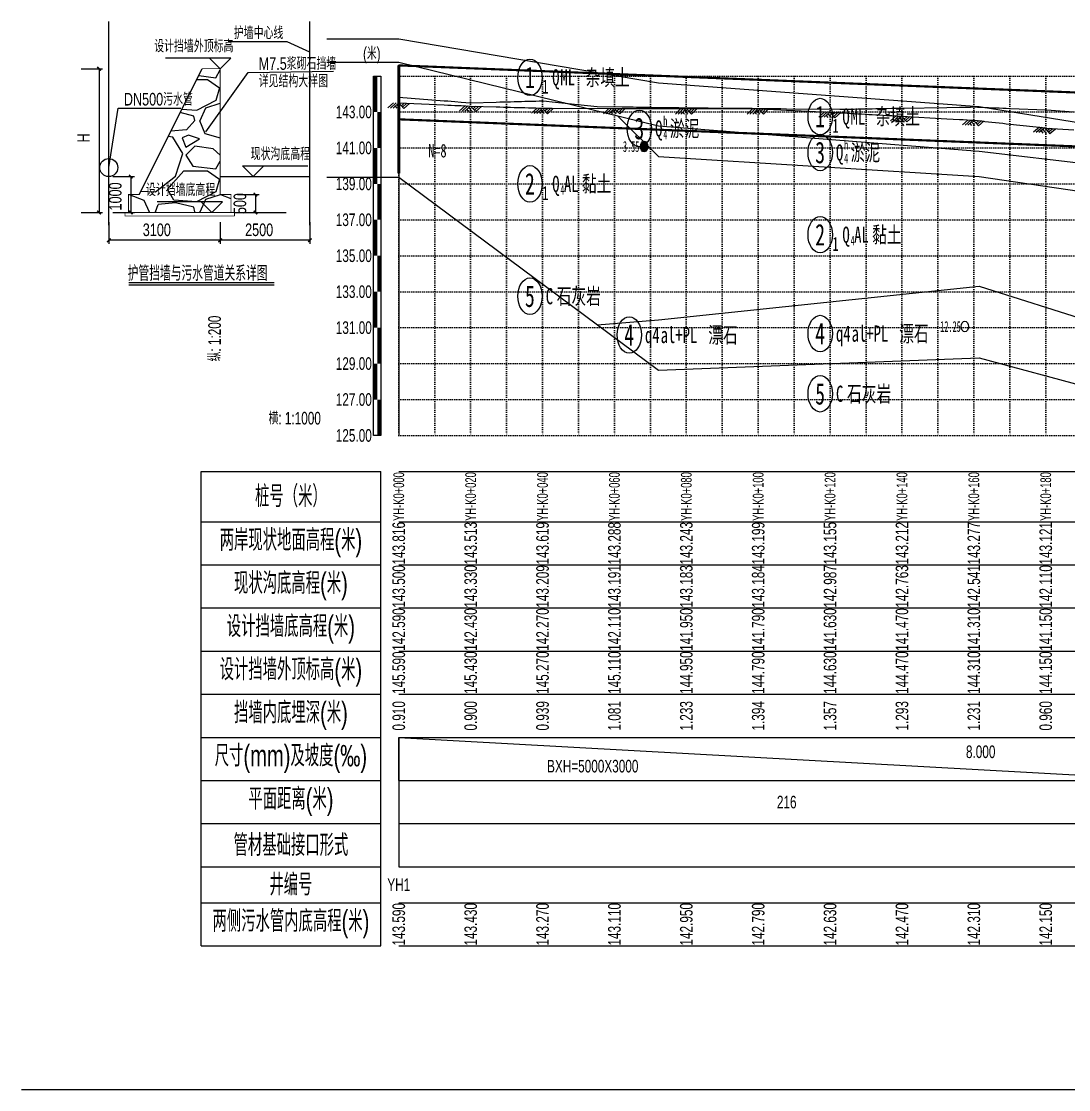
# Model space of a CAD drawing. Extents: x 529262 to 576451, y 2694391 to 2717535.
# Drawn here: x 571451.3 to 571742.6, y 2706953.4 to 2707250.6 of the extents above; entities that cross this region are included whole.
import ezdxf
from ezdxf.enums import TextEntityAlignment as Align

# ---------------------------------------------------------------- set-up
doc = ezdxf.new("R2010")
doc.units = 0
doc.linetypes.add('DOT', pattern=[6.35, 0, -6.35])
for name, color, linetype in [('GiCAD_PouMian', 7, 'Continuous'), ('GICAD_QUYANG', 7, 'Continuous'), ('GPSCOMMON', 7, 'Continuous'), ('PP-COM', 7, 'Continuous'), ('W-标注', 2, 'Continuous'), ('W-给排水平纵隐藏图层', 3, 'Continuous'), ('地质-地层符号', 3, 'Continuous'), ('地质-地层线', 7, 'Continuous'), ('地质-地面线', 7, 'Continuous'), ('地质-标贯', 7, 'Continuous'), ('文字', 7, 'Continuous'), ('桩号', 7, 'Continuous'), ('纵断_分栏文字', 7, 'Continuous'), ('纵断_分栏线', 5, 'Continuous'), ('纵断_地面线', 3, 'Continuous'), ('纵断_标注', 2, 'Continuous'), ('纵断_标注_节点', 2, 'Continuous'), ('纵断_表头', 2, 'Continuous'), ('纵断_设计线', 1, 'Continuous'), ('纵断_高程网格', 8, 'DOT')]:
    doc.layers.add(name, color=color, linetype=linetype)
doc.layers.add('纵断雨水井', color=7, linetype='Continuous', lineweight=60)
doc.layers.add('纵断雨水管', color=152, linetype='Continuous', lineweight=60)
doc.styles.add('JieTuHzTxt', font='smsim.shx', dxfattribs={"width": 0.7, "bigfont": 'smfs.shx'})
doc.styles.add('LZ_FONTS_FS', font='', dxfattribs={"width": 0.7})
doc.styles.add('SEMDI', font='smsim.shx', dxfattribs={"width": 0.75, "bigfont": 'smfs.shx'})
doc.styles.add('SM', font='romang.shx', dxfattribs={"width": 0.8, "bigfont": 'hztxt.shx'})
doc.styles.add('SMEDI', font='smsim.shx', dxfattribs={"width": 0.75, "height": 3.5, "bigfont": 'smfs.shx'})
doc.styles.add('地层编号', font='', dxfattribs={"width": 0.7, "height": 4})
doc.styles.add('岩土名称', font='', dxfattribs={"width": 0.7, "height": 3})
doc.styles.add('时代', font='', dxfattribs={"width": 0.7, "height": 3})
doc.styles.add('标贯动探', font='', dxfattribs={"width": 0.7, "height": 2.5})
doc.styles.get('LZ_FONTS_FS').set_extended_font_data('FangSong_GB2312')
doc.styles.get('地层编号').set_extended_font_data('FangSong_GB2312')
doc.styles.get('岩土名称').set_extended_font_data('FangSong_GB2312')
doc.styles.get('时代').set_extended_font_data('FangSong_GB2312')
doc.styles.get('标贯动探').set_extended_font_data('FangSong_GB2312')
doc.linetypes.add('bzhjcx', pattern='A,0.001,[2,XX1.shx,S=1,R=0,X=1,Y=0],-2', length=2.001)
doc.dimstyles.new('1：1000', dxfattribs={"dimtxt": 2.5, "dimasz": 0.5, "dimexe": 1, "dimexo": 2, "dimgap": 0.5, "dimtad": 1, "dimdec": 0, "dimdsep": 46, "dimtxsty": 'SM', "dimblk": 'ARCHTICK', "dimcen": 0.1, "dimclrd": 256, "dimclre": 256, "dimclrt": 256, "dimaunit": 1, "dimadec": 0, "dimazin": 0, "dimtfac": 0.6666666666666667, "dimtdec": 0, "dimtofl": 0, "dimtmove": 2, "dimatfit": 3, "dimldrblk": 'OBLIQUE', "dimfxl": 2, "dimfxlon": 1, "dimtolj": 1, "dimtzin": 0, "dimlwd": -1, "dimlwe": -1, "dimarcsym": 0})

# ---------------------------------------------------------------- blocks, each defined once
blk = doc.blocks.new('_ArchTick')
at = {"color": 0, "linetype": 'ByBlock', "const_width": 0.4}
blk.add_lwpolyline([(-0.5, -0.5), (0.5, 0.5)], dxfattribs=at)
blk = doc.blocks.new('*D135')
at = {"layer": 'Defpoints', "color": 0, "transparency": 16777216}
for p in [(571509.2703832274, 2707202.387836375), (571509.2703832274, 2707197.387836375), (571516.4106085633, 2707197.387836375)]:
    blk.add_point(p, dxfattribs=at)
at = {"layer": 'W-给排水平纵隐藏图层', "transparency": 16777216}
for p, q in [((571511.4106085633, 2707202.387836375), (571517.4106085633, 2707202.387836375)), ((571516.4106085633, 2707202.387836375), (571516.4106085633, 2707197.387836375)), ((571511.4106085633, 2707197.387836375), (571517.4106085633, 2707197.387836375))]:
    blk.add_line(p, q, dxfattribs=at)
for p, rotation in [((571516.4106085633, 2707202.387836375), 90), ((571516.4106085633, 2707197.387836375), 270)]:
    blk.add_blockref('_ArchTick', p, dxfattribs=dict(at, rotation=rotation))
at = {"layer": 'W-给排水平纵隐藏图层', "transparency": 16777216, "insert": (571512.0947083381, 2707199.863394167), "char_height": 3.5, "attachment_point": 5, "rotation": 90, "style": 'SEMDI'}
blk.add_mtext('\\A1;500', dxfattribs=at)
blk = doc.blocks.new('_OBLIQUE')
at = {"color": 0, "linetype": 'ByBlock'}
blk.add_line((-0.5, -0.5), (0.5, 0.5), dxfattribs=at)
blk = doc.blocks.new('*D136')
at = {"layer": 'Defpoints', "color": 0, "transparency": 16777216}
for p in [(571465.7436683428, 2707237.387836375), (571465.7436683428, 2707197.387836375), (571472.8838936788, 2707197.387836375)]:
    blk.add_point(p, dxfattribs=at)
at = {"layer": 'W-给排水平纵隐藏图层', "transparency": 16777216}
for p, q in [((571467.8838936788, 2707237.387836375), (571473.8838936788, 2707237.387836375)), ((571472.8838936788, 2707237.387836375), (571472.8838936788, 2707197.387836375)), ((571467.8838936788, 2707197.387836375), (571473.8838936788, 2707197.387836375))]:
    blk.add_line(p, q, dxfattribs=at)
for p, rotation in [((571472.8838936788, 2707237.387836375), 90), ((571472.8838936788, 2707197.387836375), 270)]:
    blk.add_blockref('_ArchTick', p, dxfattribs=dict(at, rotation=rotation))
at = {"layer": 'W-给排水平纵隐藏图层', "transparency": 16777216, "insert": (571468.5679934536, 2707218.13051261), "char_height": 3.5, "attachment_point": 5, "rotation": 90, "style": 'SEMDI'}
blk.add_mtext('\\A1;H', dxfattribs=at)
blk = doc.blocks.new('*D137')
at = {"layer": 'Defpoints', "color": 0, "transparency": 16777216}
for p in [(571506.5747105554, 2707196.793460448), (571531.5747105554, 2707196.793460448), (571506.5747105554, 2707189.653235112)]:
    blk.add_point(p, dxfattribs=at)
at = {"layer": 'W-给排水平纵隐藏图层', "transparency": 16777216}
for p, q in [((571506.5747105554, 2707194.653235112), (571506.5747105554, 2707188.653235112)), ((571531.5747105554, 2707194.653235112), (571531.5747105554, 2707188.653235112)), ((571531.5747105554, 2707189.653235112), (571506.5747105554, 2707189.653235112))]:
    blk.add_line(p, q, dxfattribs=at)
at = {"layer": 'W-给排水平纵隐藏图层', "transparency": 16777216, "rotation": 180}
blk.add_blockref('_ArchTick', (571506.5747105554, 2707189.653235112), dxfattribs=at)
at = {"layer": 'W-给排水平纵隐藏图层', "transparency": 16777216}
blk.add_blockref('_ArchTick', (571531.5747105554, 2707189.653235112), dxfattribs=at)
at = {"layer": 'W-给排水平纵隐藏图层', "transparency": 16777216, "insert": (571517.4277973007, 2707192.553232955), "char_height": 3.5, "attachment_point": 5, "style": 'SEMDI'}
blk.add_mtext('\\A1;2500', dxfattribs=at)
blk = doc.blocks.new('*D138')
at = {"layer": 'Defpoints', "color": 0, "transparency": 16777216}
for p in [(571475.5747105554, 2707196.793460448), (571506.5747105554, 2707196.793460448), (571475.5747105554, 2707189.653235112)]:
    blk.add_point(p, dxfattribs=at)
at = {"layer": 'W-给排水平纵隐藏图层', "transparency": 16777216}
for p, q in [((571475.5747105554, 2707194.653235112), (571475.5747105554, 2707188.653235112)), ((571506.5747105554, 2707194.653235112), (571506.5747105554, 2707188.653235112)), ((571506.5747105554, 2707189.653235112), (571475.5747105554, 2707189.653235112))]:
    blk.add_line(p, q, dxfattribs=at)
at = {"layer": 'W-给排水平纵隐藏图层', "transparency": 16777216, "rotation": 180}
blk.add_blockref('_ArchTick', (571475.5747105554, 2707189.653235112), dxfattribs=at)
at = {"layer": 'W-给排水平纵隐藏图层', "transparency": 16777216}
blk.add_blockref('_ArchTick', (571506.5747105554, 2707189.653235112), dxfattribs=at)
at = {"layer": 'W-给排水平纵隐藏图层', "transparency": 16777216, "insert": (571488.9560481019, 2707192.553232955), "char_height": 3.5, "attachment_point": 5, "style": 'SEMDI'}
blk.add_mtext('\\A1;3100', dxfattribs=at)
blk = doc.blocks.new('*D139')
at = {"layer": 'Defpoints', "color": 0, "transparency": 16777216}
for p in [(571474.5835059551, 2707207.387836375), (571474.5835059551, 2707197.387836375), (571481.723731291, 2707197.387836375)]:
    blk.add_point(p, dxfattribs=at)
at = {"layer": 'W-给排水平纵隐藏图层', "transparency": 16777216}
for p, q in [((571476.723731291, 2707207.387836375), (571482.723731291, 2707207.387836375)), ((571481.723731291, 2707207.387836375), (571481.723731291, 2707197.387836375)), ((571476.723731291, 2707197.387836375), (571482.723731291, 2707197.387836375))]:
    blk.add_line(p, q, dxfattribs=at)
for p, rotation in [((571481.723731291, 2707207.387836375), 90), ((571481.723731291, 2707197.387836375), 270)]:
    blk.add_blockref('_ArchTick', p, dxfattribs=dict(at, rotation=rotation))
at = {"layer": 'W-给排水平纵隐藏图层', "transparency": 16777216, "insert": (571477.4078310658, 2707201.857217953), "char_height": 3.5, "attachment_point": 5, "rotation": 90, "style": 'SEMDI'}
blk.add_mtext('\\A1;1000', dxfattribs=at)
blk = doc.blocks.new('护管挡墙_zdbt')
at = {"color": 0, "linetype": 'ByBlock', "lineweight": -2}
for p, q in [((-50, 0), (0, 0)), ((-50, -132), (-50, 0)), ((0, -132), (0, 0)), ((-50, -14), (0, -14)), ((-50, -26), (0, -26)), ((-50, -38), (0, -38)), ((-50, -50), (0, -50)), ((-50, -62), (0, -62)), ((-50, -74), (0, -74)), ((-50, -86), (0, -86)), ((-50, -98), (0, -98)), ((-50, -110), (0, -110)), ((-50, -120), (0, -120)), ((-50, -132), (0, -132))]:
    blk.add_line(p, q, dxfattribs=at)
at = {"color": 0, "linetype": 'ByBlock', "lineweight": -2, "char_height": 6, "attachment_point": 5, "style": 'JieTuHzTxt'}
for s, insert in [('桩号（米）', (-25, -7)), ('两岸现状地面高程(米)', (-25, -20)), ('现状沟底高程(米)', (-25, -32)), ('设计挡墙底高程(米)', (-25, -44)), ('设计挡墙外顶标高(米)', (-25, -56)), ('挡墙内底埋深(米)', (-25, -68)), ('尺寸(mm)及坡度(‰)', (-25, -80)), ('平面距离(米)', (-25, -92)), ('管材基础接口形式', (-25, -104)), ('井编号', (-25, -115)), ('两侧污水管内底高程(米)', (-25, -126))]:
    blk.add_mtext(s, dxfattribs=dict(at, insert=insert))
blk = doc.blocks.new('VSDesignLineBlock')
at = {"color": 0, "linetype": 'Continuous'}
for p, q in [((-1.5, 0), (-3, -1.5)), ((-0.75, 0), (-2.25, -1.5)), ((0, 0), (-1.5, -1.5)), ((0, 0), (1.5, -1.5)), ((1.5, 0), (0.75, -0.75)), ((2.25, 0), (1.125, -1.125)), ((3, 0), (1.5, -1.5)), ((-0.9797838651065831, -0.9797838651065831), (-0.4595677302149852, -1.5)), ((-0.5021806110835314, -0.5021806110835314), (0.4956387778329372, -1.5))]:
    blk.add_line(p, q, dxfattribs=at)
blk = doc.blocks.new('A$C08401F54')
at = {"layer": 'GiCAD_PouMian'}
h = blk.add_hatch(color=8, dxfattribs=at)
edge = h.paths.add_edge_path()
edge.add_arc((68.2441635131836, -19.9766949812572), 1, 0, 360)
at = {"layer": 'GICAD_QUYANG', "color": 8}
for centre in [(68.2441635131836, -19.9766949812572), (157.4994735717773, -53.3600378036499)]:
    blk.add_circle(centre, 1, dxfattribs=at)
at = {"layer": '地质-地层符号', "color": 8, "linetype": 'Continuous'}
for centre in [(36.50586554037568, -7.155014077822443), (117.2556023262644, -14.41836555798864), (66.94206454481832, -16.63053532681238), (117.2556023262644, -21.08503222465515), (36.50586554037568, -26.90501391887665), (117.2556023262644, -36.33503198623657), (36.50586554037568, -47.73834705352783), (117.2556023262644, -54.66836531957006), (64.12863343161962, -54.93041644299069), (117.2556023262644, -65.83503246307373)]:
    blk.add_ellipse(centre, major_axis=(0, 3.383783783783784), ratio=1, dxfattribs=at)
at = {"layer": '地质-地层线', "color": 8}
for p, q in [((-20, -4.33333317438769), (0, -4.33333317438769)), ((0, -4.33333317438769), (72.2441635131836, -16.14336172739672)), ((60.87239800888551, -14.28437591078637), (72.2441635131836, -21.81002775828051)), ((72.2441635131836, -16.14336172739672), (161.4994735717773, -20.86003621419286)), ((161.4994735717773, -20.86003621419286), (256.3144302368164, -28.2166850566864)), ((72.2441635131836, -21.81002775828051), (161.4994735717773, -25.52670319875097)), ((161.4994735717773, -25.52670319875097), (256.3144302368164, -34.88335132598877)), ((72.2441635131836, -52.14336077372241), (161.4994735717773, -45.86003621419286)), ((161.4994735717773, -45.86003621419286), (256.3144302368164, -65.88335037231445)), ((55.24553578248788, -53.05080512770087), (72.2441635131836, -52.14336077372241))]:
    blk.add_line(p, q, dxfattribs=at)
at = {"layer": '地质-地层线', "color": 8, "linetype": 'bzhjcx'}
for p, q in [((-20, -25.66666603088379), (0, -25.66666603088379)), ((0, -25.66666603088379), (72.2441635131836, -61.47669474283862)), ((72.2441635131836, -61.47669474283862), (161.4994735717773, -59.19336954752612)), ((161.4994735717773, -59.19336954752612), (256.3144302368164, -76.21668497721362))]:
    blk.add_line(p, q, dxfattribs=at)
at = {"layer": '地质-地面线', "color": 8, "linetype": 'Continuous'}
for p, q in [((-20, -2.543131586207892e-06), (0, -2.543131586207892e-06)), ((0, -2.543131586207892e-06), (72.2441635131836, -8.143358866373774)), ((72.2441635131836, -8.143358866373774), (161.4994735717773, -12.52670542399096)), ((161.4994735717773, -12.52670542399096), (256.3144302368164, -22.88334910074877))]:
    blk.add_line(p, q, dxfattribs=at)
at = {"layer": 'GICAD_QUYANG', "color": 8, "linetype": 'Continuous', "style": 'LZ_FONTS_FS', "width": 0.699999988079071}
for s, p in [('3.55', (62.36956897457299, -20.97669499125709)), ('12.25', (150.6562304010142, -54.3600378136498))]:
    blk.add_text(s, height=2, dxfattribs=at).set_placement(p)
at = {"layer": '地质-地层符号', "color": 8, "linetype": 'Continuous'}
for s, height, style, p in [('1', 4, '地层编号', (35.1220817565918, -9.155014077822443)), ('Q', 3, '时代', (42.68856824307818, -8.655014077822443)), ('ML', 3, '时代', (44.96424392173412, -8.655014077822443)), ('杂填土', 3, '岩土名称', (51.99127114682574, -8.655014077822443)), ('1', 2.6, '地层编号', (39.88964932415934, -10.15501407782244)), ('1', 4, '地层编号', (115.8718185424805, -16.41836555798864)), ('Q', 3, '时代', (123.4383050289669, -15.91836555798864)), ('ML', 3, '时代', (125.7139807076228, -15.91836555798864)), ('杂填土', 3, '岩土名称', (132.7410079327144, -15.91836555798864)), ('3', 4, '地层编号', (65.55828076103444, -18.63053532681238)), ('Q', 3, '时代', (71.32584832860198, -18.13053532681238)), ('淤泥', 3, '岩土名称', (75.43936179829802, -18.13053532681238)), ('1', 2.6, '地层编号', (120.639386110048, -17.41836555798864)), ('3', 4, '地层编号', (115.8718185424805, -23.08503222465515)), ('Q', 3, '时代', (121.639386110048, -22.58503222465515)), ('淤泥', 3, '岩土名称', (125.7528995797441, -22.58503222465515)), ('2', 4, '地层编号', (35.1220817565918, -28.90501391887665)), ('Q', 3, '时代', (42.68856824307818, -28.40501391887665)), ('AL', 3, '时代', (45.9605682460583, -28.40501391887665)), ('黏土', 3, '岩土名称', (50.953433164648, -28.40501391887665)), ('1', 2.6, '地层编号', (39.88964932415934, -29.90501391887665)), ('2', 4, '地层编号', (115.8718185424805, -38.33503198623657)), ('Q', 3, '时代', (123.4383050289669, -37.83503198623657)), ('AL', 3, '时代', (126.710305031947, -37.83503198623657)), ('黏土', 3, '岩土名称', (131.7031699505367, -37.83503198623657)), ('1', 2.6, '地层编号', (120.639386110048, -39.33503198623657)), ('5', 4, '地层编号', (35.1220817565918, -49.73834705352783)), ('C', 3, '时代', (40.88964932415934, -49.23834705352783)), ('石灰岩', 3, '岩土名称', (43.96532505009623, -49.23834705352783)), ('4', 4, '地层编号', (62.74484964783574, -56.93041644299069)), ('al+PL', 3, '时代', (72.86376856973493, -56.43041644299069)), ('漂石', 3, '岩土名称', (86.11782302289839, -56.43041644299069)), ('4', 4, '地层编号', (115.8718185424805, -56.66836531957006)), ('q4', 3, '时代', (121.639386110048, -56.16836531957006)), ('al+PL', 3, '时代', (125.9907374643797, -56.16836531957006)), ('漂石', 3, '岩土名称', (139.2447919175431, -56.16836531957006)), ('q4', 3, '时代', (68.51241721540327, -56.43041644299069)), ('5', 4, '地层编号', (115.8718185424805, -67.83503246307373)), ('C', 3, '时代', (121.639386110048, -67.33503246307373)), ('石灰岩', 3, '岩土名称', (124.7150618359849, -67.33503246307373))]:
    blk.add_text(s, height=height, dxfattribs=dict(at, style=style)).set_placement(p)
at = {"layer": '地质-地层符号', "color": 8, "linetype": 'Continuous', "style": '时代', "width": 0.8}
for s, p in [('h', (73.60152400427774, -16.13053532681238)), ('4', (73.60152400427774, -18.63053532681238)), ('h', (123.9150617857238, -20.58503222465515)), ('4', (123.9150617857238, -23.08503222465515)), ('4', (44.96424391875394, -28.90501391887665)), ('4', (125.7139807046426, -38.33503198623657))]:
    blk.add_text(s, height=1.8, dxfattribs=at).set_placement(p)
at = {"layer": '地质-标贯', "color": 8, "linetype": 'Continuous', "style": '标贯动探'}
blk.add_text('N=8', height=2.5, dxfattribs=at).set_placement((8.199999809265137, -22.00000127156591))

msp = doc.modelspace()

# ---------------------------------------------------------------- hatches: boundary and pattern name
at = {"layer": 'GPSCOMMON'}
h = msp.add_hatch(dxfattribs=at)
h.set_pattern_fill('GRAVEL', color=8, style=0)
h.set_pattern_definition([(228.0128, (571499.3627105553, 2707222.787836375), (-203.2001726589601, -228.6002808951258), [3.41721, -338.305]), (184.9697, (571497.0767105554, 2707220.247836375), (304.8004930617913, 25.39982075387458), [5.86405, -580.54]), (132.5104, (571491.2347105554, 2707219.739836375), (253.9998151833169, -279.4002729246041), [4.134819999999999, -409.347]), (267.2737, (571481.3287105553, 2707213.389836375), (25.39988970828173, 507.9998365336643), [5.34005, -528.664]), (292.8337, (571481.0747105554, 2707208.055836375), (-127.000360555019, 304.8001733005111), [5.23634, -518.398]), (357.2737, (571483.1067105554, 2707203.229836375), (-507.9998365336643, 25.39988970828175), [5.34005, -528.664]), (37.6942, (571488.4407105554, 2707202.975836375), (-330.2002086123993, -253.9997735698489), [7.061939999999999, -699.1310000000001]), (72.2553, (571494.0287105554, 2707207.293836375), (177.800355654672, 558.800162060364), [6.6672, -660.053]), (121.4296, (571496.0607105554, 2707213.643836375), (-203.2000523526448, 330.1996115997269), [5.35813, -530.455]), (175.2364, (571493.2667105554, 2707218.215836375), (279.3997805305445, -25.39976162721156), [6.117129999999991, -299.7389999999994]), (222.3974, (571487.1707105554, 2707218.723836375), (-304.8000091723971, -279.3996365063697), [7.91078, -783.168]), (138.8141, (571506.4747105554, 2707213.135836375), (-177.7998867422474, 152.39976557124), [2.70005, -267.306]), (171.4692, (571504.4427105554, 2707214.913836375), (330.199495955914, -50.80012800045699), [5.13681999999999, -508.5459999999994]), (225, (571499.3627105553, 2707215.675836375), (-5.329070518200751e-15, -25.39998268700197), [3.59209, -32.3289]), (203.1986, (571497.5847105554, 2707218.723836375), (127.0004282559083, 50.80022274306265), [1.93441, -191.506]), (291.8014, (571495.8067105553, 2707217.961836375), (-25.40001781894509, 76.20004908731865), [2.73566, -134.048]), (30.9638, (571496.8227105554, 2707215.421836375), (76.19991954808226, 50.80003958660552), [4.44319999999999, -143.6629999999997]), (161.5651, (571500.6327105553, 2707217.707836375), (50.80002318180981, -25.39996222465077), [3.21287, -77.109]), (16.38950000000001, (571481.0747105554, 2707217.961836375), (254.0001401396935, 76.19984149967804), [4.50088, -445.588]), (70.3462, (571485.3927105553, 2707219.231836375), (-101.5997168867651, -279.39960488545), [3.77599, -373.8219999999999]), (293.1986, (571500.6327105553, 2707222.787836375), (-50.80022274306264, 127.0004282559083), [3.8688, -189.572]), (343.6105, (571502.1567105554, 2707219.231836375), (-254.0001401396935, 76.19984149967812), [4.500879999999991, -445.5879999999994]), (339.444, (571481.0747105554, 2707202.213836375), (-127.0001576425591, 50.79993836050138), [4.34035, -212.677]), (294.7751, (571485.1387105554, 2707200.689836375), (-126.9997040362684, 279.3998702615667), [3.636719999999995, -360.0359999999994]), (66.80140000000002, (571500.8867105554, 2707197.387836375), (50.80022274306268, 127.0004282559083), [3.8688, -189.572]), (17.35400000000001, (571502.4107105554, 2707200.943836375), (-330.2000178185996, -101.5998467560563), [4.257829999999999, -421.5239999999999]), (69.444, (571488.4407105554, 2707197.387836375), (-50.79993836050144, -127.0001576425591), [2.17018, -214.848]), (101.3098999999999, (571499.3627105553, 2707197.387836375), (-25.39987462887348, 101.5996746090262), [1.295149999999998, -128.2199999999998]), (165.9638, (571499.1087105554, 2707198.657836375), (76.20005354697173, -25.39995604123641), [5.23634, -99.4905]), (186.0090000000001, (571494.0287105554, 2707199.927836375), (253.9996254442795, 25.39994068547858), [4.85267, -480.414]), (303.6901, (571496.8227105554, 2707213.135836375), (-25.40000871307233, 50.79995099231839), [3.66324, -87.9178]), (353.1572, (571498.8547105554, 2707210.087836375), (431.8001785664342, -50.8002275165484), [6.395569999999999, -633.16]), (60.94540000000001, (571505.2047105554, 2707209.325836375), (-101.5997636582909, -177.7995761083413), [2.61508, -258.894]), (90, (571506.4747105554, 2707211.611836375), (-25.4, 25.4), [1.524, -23.876]), (120.2564, (571493.5207105554, 2707200.689836375), (101.5997846683611, -177.7999103247756), [3.52867, -349.339]), (48.01279999999999, (571491.7427105553, 2707203.737836375), (203.2001726589601, 228.6002808951258), [6.83443, -334.888]), (0, (571496.3147105554, 2707208.817836375), (25.4, 25.4), [6.604, -18.796]), (325.3048, (571502.9187105554, 2707208.817836375), (-253.9995599095369, 177.8000169048476), [4.0161, -397.593]), (254.0546, (571506.2207105553, 2707206.531836375), (-25.40006479701474, -101.6002420320363), [3.69829, -181.217]), (207.646, (571505.2047105554, 2707202.975836375), (-482.5998304902272, -254.0001597472339), [6.02145, -596.125]), (175.4261, (571499.8707105553, 2707200.181836376), (-330.2000760474751, 25.39987711219462), [6.37028999999999, -630.6579999999988]), (175.4261, (571499.8707105553, 2707200.181836376), (-330.2000760474751, 25.39987711219462), [6.37028999999999, -630.6579999999988])])
h.paths.add_polyline_path([(571509.5747105554, 2707197.387836375), (571509.5747105554, 2707202.387836375), (571506.5747105554, 2707202.387836375), (571506.5747105554, 2707237.387836375), (571501.5747105554, 2707237.387836375), (571484.0747105554, 2707202.387836375), (571481.0747105554, 2707202.387836375), (571481.0747105554, 2707197.387836375)])

# ---------------------------------------------------------------- linework, layer by layer
msp.add_point((571556.2693094312, 2707238.310896768))
at = {"layer": 'GPSCOMMON', "color": 8}
for p, q in [((571475.5747105554, 2707193.891390906), (571475.5747105554, 2707250.561906721)), ((571531.5747105554, 2707193.891390906), (571531.5747105554, 2707250.561906721))]:
    msp.add_line(p, q, dxfattribs=at)
at = {"layer": 'GPSCOMMON'}
for p, q in [((571484.0747105554, 2707202.387836375), (571501.5747105554, 2707237.387836375)), ((571506.5747105554, 2707207.387836375), (571531.5747105554, 2707207.387836375)), ((571510.5747105554, 2707197.387836375), (571524.9775858645, 2707197.387836375))]:
    msp.add_line(p, q, dxfattribs=at)
msp.add_lwpolyline([(571509.5747105554, 2707197.387836375, 0.2, 0.2, 0), (571509.5747105554, 2707202.387836375, 0.2, 0.2, 0), (571506.5747105554, 2707202.387836375, 0.2, 0.2, 0), (571506.5747105554, 2707237.387836375, 0.2, 0.2, 0), (571501.5747105554, 2707237.387836375, 0.2, 0.2, 0), (571484.0747105554, 2707202.387836375, 0.2, 0.2, 0), (571481.0747105554, 2707202.387836375, 0.2, 0.2, 0), (571481.0747105554, 2707197.387836375, 0.2, 0.2, 0)], format="xyseb", close=True, dxfattribs=at)
at = {"layer": 'GPSCOMMON', "const_width": 0.2}
for points in [[(571481.0747105554, 2707197.387836375), (571480.0747105554, 2707197.387836375), (571480.0747105554, 2707196.387836375), (571510.5747105554, 2707196.387836375)], [(571509.5747105554, 2707197.387836375), (571510.5747105554, 2707197.387836375), (571510.5747105554, 2707196.387836375)]]:
    msp.add_lwpolyline(points, dxfattribs=at)
at = {"layer": 'GPSCOMMON'}
msp.add_circle((571475.5747105554, 2707209.887836375), 2.5, dxfattribs=at)
msp.add_point((571556.2693094312, 2707135.360896768), dxfattribs=at)
at = {"layer": 'PP-COM'}
msp.add_line((571451.2693094312, 2706953.360896768), (576451.2693094312, 2706953.360896768), dxfattribs=at)
at = {"layer": 'W-标注'}
for points in [[(571531.5747105554, 2707241.992246503), (571525.2359345771, 2707244.857469609), (571508.8222557071, 2707244.857469609)], [(571509.513674234, 2707240.335350596), (571491.3283504006, 2707240.335350596)], [(571509.513674234, 2707240.335350596), (571506.5661600111, 2707237.387836375), (571503.6186457891, 2707240.335350596)], [(571502.5517543631, 2707219.870275747), (571514.4125269094, 2707236.321575677), (571538.0930650886, 2707236.70030089)], [(571475.5747105554, 2707209.887836375), (571478.2445363969, 2707226.399430984), (571495.601205342, 2707226.399430984)], [(571512.8286339875, 2707210.335350597), (571531.013957821, 2707210.335350597)], [(571512.8286339875, 2707210.335350597), (571515.7761482104, 2707207.387836376), (571518.7236624324, 2707210.335350597)], [(571507.217228536, 2707200.335350596), (571489.0319047025, 2707200.335350596)], [(571507.217228536, 2707200.335350596), (571504.2697143131, 2707197.387836375), (571501.3222000911, 2707200.335350596)]]:
    msp.add_lwpolyline(points, dxfattribs=at)
at = {"layer": '桩号', "color": 1}
msp.add_line((571521.5854084538, 2707177.814791375), (571481.1573922151, 2707177.814791375), dxfattribs=at)
at = {"layer": '桩号'}
msp.add_line((571521.5854084538, 2707177.155150413), (571481.1573922151, 2707177.155150413), dxfattribs=at)
at = {"layer": '纵断_分栏文字'}
for p, q in [((571556.2693094312, 2707051.360896768), (571556.2693094312, 2707039.360896768)), ((571556.2693094312, 2707051.360896768), (571556.2693094312, 2707039.360896768)), ((571556.2693094312, 2707039.360896768), (571556.2693094312, 2707051.360896768)), ((571556.2693094312, 2707051.360896768), (571772.1458755183, 2707039.360896768)), ((571556.2693094312, 2707039.360896768), (571556.2693094312, 2707027.360896768)), ((571556.2693094312, 2707027.360896768), (571556.2693094312, 2707015.360896768)), ((571556.2693094312, 2707027.360896768), (571556.2693094312, 2707015.360896768))]:
    msp.add_line(p, q, dxfattribs=at)
at = {"layer": '纵断_分栏线'}
for p, q in [((571556.2693094312, 2707125.360896768), (573725.2192240072, 2707125.360896768)), ((571556.2693094312, 2707111.360896768), (573725.2192240072, 2707111.360896768)), ((571556.2693094312, 2707099.360896768), (573725.2192240072, 2707099.360896768)), ((571556.2693094312, 2707087.360896768), (573725.2192240072, 2707087.360896768)), ((571556.2693094312, 2707075.360896768), (573725.2192240072, 2707075.360896768)), ((571556.2693094312, 2707063.360896768), (573725.2192240072, 2707063.360896768)), ((571556.2693094312, 2707051.360896768), (573725.2192240072, 2707051.360896768)), ((571556.2693094312, 2707039.360896768), (573725.2192240072, 2707039.360896768)), ((571556.2693094312, 2707027.360896768), (573725.2192240072, 2707027.360896768)), ((571556.2693094312, 2707015.360896768), (573725.2192240072, 2707015.360896768)), ((571556.2693094312, 2707005.360896768), (573725.2192240072, 2707005.360896768)), ((571556.2693094312, 2706993.360896768), (573725.2192240072, 2706993.360896768))]:
    msp.add_line(p, q, dxfattribs=at)
at = {"layer": '纵断_地面线'}
msp.add_lwpolyline([(571556.2693094312, 2707229.440896768), (571568.8913094309, 2707228.485896768), (571569.8913094312, 2707228.410896768), (571570.8913094308, 2707228.335896768), (571571.8913094308, 2707228.255896768), (571573.6453094314, 2707228.125896768), (571576.2693094313, 2707227.925896768), (571583.375309431, 2707228.115896768), (571584.3753094311, 2707228.140896768), (571585.3753094309, 2707228.165896768), (571586.3753094312, 2707228.195896768), (571587.3753094312, 2707228.220896768), (571588.3753094309, 2707228.245896768), (571589.3753094309, 2707228.275896768), (571590.3753094311, 2707228.300896768), (571591.375309431, 2707228.325896768), (571592.3753094311, 2707228.350896768), (571593.3753094309, 2707228.380896768), (571594.3753094309, 2707228.405896768), (571595.3753094312, 2707228.430896768), (571596.2693094312, 2707228.455896768), (571596.375309431, 2707228.445896768), (571597.3753094312, 2707228.340896768), (571598.9793094312, 2707228.170896768), (571611.5023094312, 2707226.850896768), (571618.4476743059, 2707226.77426209), (571619.4476743059, 2707226.763228159), (571620.4476743056, 2707226.752194228), (571621.4476743059, 2707226.741160296), (571622.447674306, 2707226.730126365), (571623.447674306, 2707226.719092434), (571624.447674306, 2707226.708058503), (571625.8975712829, 2707226.692060439), (571650.5734462966, 2707226.419788532), (571651.5734462967, 2707226.408754601), (571652.5734462967, 2707226.39772067), (571653.5734462967, 2707226.386686739), (571654.5734462967, 2707226.375652808), (571655.5734462967, 2707226.364618876), (571656.5734462966, 2707226.353584945), (571657.5734462967, 2707226.342551014), (571658.5734462969, 2707226.331517083), (571659.5734462964, 2707226.320483152), (571660.5734462965, 2707226.309449221), (571661.5734462969, 2707226.298415289), (571662.5734462967, 2707226.287381358), (571664.1297096069, 2707226.270209656), (571679.0208820639, 2707226.105896768), (571680.0208820641, 2707226.125896768), (571681.0208820638, 2707226.140896768), (571682.0208820637, 2707226.160896768), (571683.0208820638, 2707226.180896768), (571684.0208820641, 2707226.195896768), (571685.0208820641, 2707226.215896768), (571686.0208820641, 2707226.235896768), (571687.0208820641, 2707226.250896768), (571688.0208820638, 2707226.270896768), (571689.0208820642, 2707226.290896768), (571690.020882064, 2707226.305896768), (571691.0208820638, 2707226.325896768), (571692.0208820639, 2707226.345896768), (571693.4651851173, 2707226.370896768), (571696.2693094311, 2707226.420896768), (571708.802309431, 2707226.625896768), (571712.3092971484, 2707226.680896768), (571713.3092971483, 2707226.695896768), (571714.3092971484, 2707226.715896768), (571715.3092971483, 2707226.730896768), (571716.2693094312, 2707226.745896768), (571716.3092971483, 2707226.745896768), (571717.3092971486, 2707226.705896768), (571718.3092971483, 2707226.665896768), (571719.3092971485, 2707226.625896768), (571720.3092971484, 2707226.590896768), (571721.3092971483, 2707226.550896768), (571722.3092971485, 2707226.510896768), (571723.3092971483, 2707226.470896768), (571724.3092971485, 2707226.430896768), (571725.3092971486, 2707226.395896768), (571726.3720751806, 2707226.350896768), (571736.2693094313, 2707225.965896768), (571736.5193094312, 2707225.945896768), (571744.1043094314, 2707225.385896768)], dxfattribs=at)
at = {"layer": '纵断_标注'}
msp.add_line((571556.2693094312, 2707227.860896768), (571556.2693094312, 2707135.360896768), dxfattribs=at)
for points in [[(571501.2693094312, 2707135.360896768, 0, 0, 0), (571501.2693094312, 2707160.694230102, 1, 0, 0), (571501.2693094312, 2707168.694230102, 0, 0, 0)], [(571501.2693094312, 2707135.360896768, 0, 0, 0), (571526.6026427646, 2707135.360896768, 1, 0, 0), (571534.6026427646, 2707135.360896768, 0, 0, 0)]]:
    msp.add_lwpolyline(points, format="xyseb", dxfattribs=at)
at = {"layer": '纵断_标注_节点'}
msp.add_point((571556.2693094312, 2707227.860896768), dxfattribs=at)
at = {"layer": '纵断_表头', "const_width": 1}
for points in [[(571549.7693094312, 2707225.360896768), (571549.7693094312, 2707235.360896768)], [(571550.7693094312, 2707215.360896768), (571550.7693094312, 2707225.360896768)], [(571549.7693094312, 2707205.360896768), (571549.7693094312, 2707215.360896768)], [(571550.7693094312, 2707195.360896768), (571550.7693094312, 2707205.360896768)], [(571549.7693094312, 2707185.360896768), (571549.7693094312, 2707195.360896768)], [(571550.7693094312, 2707175.360896768), (571550.7693094312, 2707185.360896768)], [(571549.7693094312, 2707165.360896768), (571549.7693094312, 2707175.360896768)], [(571550.7693094312, 2707155.360896768), (571550.7693094312, 2707165.360896768)], [(571549.7693094312, 2707145.360896768), (571549.7693094312, 2707155.360896768)], [(571550.7693094312, 2707135.360896768), (571550.7693094312, 2707145.360896768)]]:
    msp.add_lwpolyline(points, dxfattribs=at)
at = {"layer": '纵断_表头'}
msp.add_lwpolyline([(571551.2693094312, 2707135.360896768), (571549.2693094312, 2707135.360896768), (571549.2693094312, 2707235.360896768), (571551.2693094312, 2707235.360896768), (571551.2693094312, 2707135.360896768)], dxfattribs=at)
at = {"layer": '纵断_设计线'}
msp.add_lwpolyline([(571556.2693094312, 2707227.860896768), (571568.8915691121, 2707227.324450732), (571569.891569112, 2707227.281950732), (571570.8915691123, 2707227.239450732), (571571.8915691122, 2707227.196950732), (571573.6454465537, 2707227.12241094), (571576.2693094313, 2707227.010896768), (571583.3755451444, 2707226.795933138), (571584.3755451442, 2707226.765683138), (571585.3755451445, 2707226.735433138), (571586.3755451447, 2707226.705183138), (571587.3755451443, 2707226.674933138), (571588.3755451444, 2707226.644683138), (571589.3755451445, 2707226.614433138), (571590.3755451447, 2707226.584183138), (571591.3755451443, 2707226.553933138), (571592.3755451442, 2707226.523683138), (571593.3755451443, 2707226.493433138), (571594.3755451444, 2707226.463183138), (571595.3755451445, 2707226.432933138), (571596.2693094312, 2707226.405896768), (571596.3755451444, 2707226.405418708), (571597.3755451445, 2707226.400918707), (571598.9793693718, 2707226.393701498), (571616.2693094311, 2707226.315896768), (571618.4476743059, 2707226.311540038), (571619.4476743059, 2707226.309540038), (571620.4476743056, 2707226.307540038), (571621.4476743059, 2707226.305540038), (571622.447674306, 2707226.303540038), (571623.447674306, 2707226.301540038), (571624.447674306, 2707226.299540038), (571625.8975712829, 2707226.296640244), (571636.2693094314, 2707226.275896768), (571650.5734462966, 2707226.279472802), (571651.5734462967, 2707226.279722802), (571652.5734462967, 2707226.279972802), (571653.5734462967, 2707226.280222802), (571654.5734462967, 2707226.280472802), (571655.5734462967, 2707226.280722802), (571656.2693094311, 2707226.280896768), (571656.5734462966, 2707226.265918028), (571657.5734462967, 2707226.216668027), (571658.5734462969, 2707226.167418027), (571659.5734462964, 2707226.118168028), (571660.5734462965, 2707226.068918027), (571661.5734462969, 2707226.019668027), (571662.5734462967, 2707225.970418028), (571664.1297096069, 2707225.89377206), (571676.2693094311, 2707225.295896768), (571679.0208820639, 2707225.141808701), (571680.0208820641, 2707225.0858087), (571681.0208820638, 2707225.029808701), (571682.0208820637, 2707224.973808701), (571683.0208820638, 2707224.917808701), (571684.0208820641, 2707224.8618087), (571685.0208820641, 2707224.805808701), (571686.0208820641, 2707224.749808701), (571687.0208820641, 2707224.6938087), (571688.0208820638, 2707224.637808701), (571689.0208820642, 2707224.581808701), (571690.020882064, 2707224.525808701), (571691.0208820638, 2707224.4698087), (571692.0208820639, 2707224.413808701), (571693.4651851173, 2707224.332927729), (571696.2693094311, 2707224.175896768), (571708.8025963916, 2707223.480299342), (571712.3092971484, 2707223.28567745), (571713.3092971483, 2707223.23017745), (571714.3092971484, 2707223.17467745), (571715.3092971483, 2707223.11917745), (571716.2693094312, 2707223.065896768), (571716.3092971483, 2707223.061588091), (571717.3092971486, 2707222.953838091), (571718.3092971483, 2707222.846088091), (571719.3092971485, 2707222.738338091), (571720.3092971484, 2707222.630588091), (571721.3092971483, 2707222.522838091), (571722.3092971485, 2707222.415088092), (571723.3092971483, 2707222.307338092), (571724.3092971485, 2707222.199588092), (571725.3092971486, 2707222.091838092), (571726.3720751806, 2707221.977323758), (571736.2693094313, 2707220.910896768), (571736.5195751266, 2707220.894191533), (571744.1046045684, 2707220.387890818)], dxfattribs=at)
at = {"layer": '纵断_高程网格', "ltscale": 0.0787}
for p, q in [((571556.2693094312, 2707235.360896768), (573725.2192240072, 2707235.360896768)), ((571556.2693094312, 2707235.360896768), (571556.2693094312, 2707135.360896768)), ((571566.2693094312, 2707235.360896768), (571566.2693094312, 2707135.360896768)), ((571576.2693094312, 2707235.360896768), (571576.2693094312, 2707135.360896768)), ((571586.2693094312, 2707235.360896768), (571586.2693094312, 2707135.360896768)), ((571596.2693094312, 2707235.360896768), (571596.2693094312, 2707135.360896768)), ((571606.2693094312, 2707235.360896768), (571606.2693094312, 2707135.360896768)), ((571616.2693094312, 2707235.360896768), (571616.2693094312, 2707135.360896768)), ((571626.2693094312, 2707235.360896768), (571626.2693094312, 2707135.360896768)), ((571636.2693094312, 2707235.360896768), (571636.2693094312, 2707135.360896768)), ((571646.2693094312, 2707235.360896768), (571646.2693094312, 2707135.360896768)), ((571656.2693094312, 2707235.360896768), (571656.2693094312, 2707135.360896768)), ((571666.2693094312, 2707235.360896768), (571666.2693094312, 2707135.360896768)), ((571676.2693094312, 2707235.360896768), (571676.2693094312, 2707135.360896768)), ((571686.2693094312, 2707235.360896768), (571686.2693094312, 2707135.360896768)), ((571696.2693094312, 2707235.360896768), (571696.2693094312, 2707135.360896768)), ((571706.2693094312, 2707235.360896768), (571706.2693094312, 2707135.360896768)), ((571716.2693094312, 2707235.360896768), (571716.2693094312, 2707135.360896768)), ((571726.2693094312, 2707235.360896768), (571726.2693094312, 2707135.360896768)), ((571736.2693094312, 2707235.360896768), (571736.2693094312, 2707135.360896768)), ((571556.2693094312, 2707225.360896768), (573725.2192240072, 2707225.360896768)), ((571556.2693094312, 2707215.360896768), (573725.2192240072, 2707215.360896768)), ((571556.2693094312, 2707205.360896768), (573725.2192240072, 2707205.360896768)), ((571556.2693094312, 2707195.360896768), (573725.2192240072, 2707195.360896768)), ((571556.2693094312, 2707185.360896768), (573725.2192240072, 2707185.360896768)), ((571556.2693094312, 2707175.360896768), (573725.2192240072, 2707175.360896768)), ((571556.2693094312, 2707165.360896768), (573725.2192240072, 2707165.360896768)), ((571556.2693094312, 2707155.360896768), (573725.2192240072, 2707155.360896768)), ((571556.2693094312, 2707145.360896768), (573725.2192240072, 2707145.360896768)), ((571556.2693094312, 2707135.360896768), (573725.2192240072, 2707135.360896768))]:
    msp.add_line(p, q, dxfattribs=at)
at = {"layer": '纵断雨水井'}
for points in [[(571556.2693094312, 2707227.860896768), (571556.2693094312, 2707238.310896768)], [(571556.2693094312, 2707227.860896768), (571556.2693094312, 2707208.310896768)]]:
    msp.add_lwpolyline(points, dxfattribs=at)
at = {"layer": '纵断雨水管', "const_width": 0.6}
for points in [[(571556.2693094312, 2707238.310896768), (571772.1458755183, 2707229.675834124)], [(571556.2693094312, 2707223.310896768), (571772.1458755183, 2707214.675834124)]]:
    msp.add_lwpolyline(points, dxfattribs=at)

# ---------------------------------------------------------------- block references
at = {"layer": 'GPSCOMMON', "yscale": 1.5}
msp.add_blockref('A$C08401F54', (571556.2693094312, 2707245.710896768), dxfattribs=at)
at = {"layer": '纵断_标注'}
for p, rotation in [((571556.2693094312, 2707227.860896768), 357.5663938998786), ((571576.2512713635, 2707227.011663386), 357.5663938945157), ((571596.2421189852, 2707226.406719279), 358.2673310341039), ((571616.2419043261, 2707226.316020091), 359.7421707325063), ((571636.2418641035, 2707226.275951659), 359.8854085941494), ((571656.2418634245, 2707226.280889906), 0.01432395701927008), ((571676.2176850603, 2707225.298439268), 357.1804610416631), ((571696.1864169107, 2707224.180538749), 356.7947840709025), ((571716.1556830846, 2707223.07220303), 356.8233431866356), ((571736.0410637866, 2707220.935490236), 353.8501067311978)]:
    msp.add_blockref('VSDesignLineBlock', p, dxfattribs=dict(at, rotation=rotation))
at = {"layer": '纵断_表头'}
msp.add_blockref('护管挡墙_zdbt', (571551.2693094312, 2707125.360896768), dxfattribs=at)

# ---------------------------------------------------------------- texts
at = {"layer": 'W-标注', "style": 'SMEDI', "width": 0.75}
for s, p in [('护墙中心线', (571510.3709645275, 2707245.6053941)), ('设计挡墙外顶标高', (571488.2273478779, 2707241.933517528)), ('M7.5浆砌石挡墙', (571517.2996480307, 2707237.069500169)), ('详见结构大样图', (571517.2996480307, 2707232.211102558)), ('DN500污水管', (571479.7932452173, 2707227.147355475)), ('现状沟底高程', (571515.0549595067, 2707211.933517528)), ('设计挡墙底高程', (571485.9309021799, 2707201.933517528))]:
    msp.add_text(s, height=3.5, dxfattribs=at).set_placement(p)
at = {"layer": '文字', "style": 'SMEDI', "width": 0.75}
msp.add_text('护管挡墙与污水管道关系详图 ', height=4.2, dxfattribs=at).set_placement((571480.8507106224, 2707178.355718096))
at = {"layer": '纵断_分栏文字', "style": 'JieTuHzTxt'}
for s, height, width, p in [('YH-K0+000', 3, 0.65, (571556.2693094312, 2707118.360896768)), ('YH-K0+020', 3, 0.65, (571576.2693094312, 2707118.360896768)), ('YH-K0+040', 3, 0.65, (571596.2693094312, 2707118.360896768)), ('YH-K0+060', 3, 0.65, (571616.2693094312, 2707118.360896768)), ('YH-K0+080', 3, 0.65, (571636.2693094312, 2707118.360896768)), ('YH-K0+100', 3, 0.65, (571656.2693094312, 2707118.360896768)), ('YH-K0+120', 3, 0.65, (571676.2693094312, 2707118.360896768)), ('YH-K0+140', 3, 0.65, (571696.2693094312, 2707118.360896768)), ('YH-K0+160', 3, 0.65, (571716.2693094312, 2707118.360896768)), ('YH-K0+180', 3, 0.65, (571736.2693094312, 2707118.360896768)), ('143.816', 3.5, 0.7, (571556.2693094312, 2707105.360896768)), ('143.513', 3.5, 0.7, (571576.2693094312, 2707105.360896768)), ('143.619', 3.5, 0.7, (571596.2693094312, 2707105.360896768)), ('143.288', 3.5, 0.7, (571616.2693094312, 2707105.360896768)), ('143.243', 3.5, 0.7, (571636.2693094312, 2707105.360896768)), ('143.199', 3.5, 0.7, (571656.2693094312, 2707105.360896768)), ('143.155', 3.5, 0.7, (571676.2693094312, 2707105.360896768)), ('143.212', 3.5, 0.7, (571696.2693094312, 2707105.360896768)), ('143.277', 3.5, 0.7, (571716.2693094312, 2707105.360896768)), ('143.121', 3.5, 0.7, (571736.2693094312, 2707105.360896768)), ('143.500', 3.5, 0.7, (571556.2693094312, 2707093.360896768)), ('143.330', 3.5, 0.7, (571576.2693094312, 2707093.360896768)), ('143.209', 3.5, 0.7, (571596.2693094312, 2707093.360896768)), ('143.191', 3.5, 0.7, (571616.2693094312, 2707093.360896768)), ('143.183', 3.5, 0.7, (571636.2693094312, 2707093.360896768)), ('143.184', 3.5, 0.7, (571656.2693094312, 2707093.360896768)), ('142.987', 3.5, 0.7, (571676.2693094312, 2707093.360896768)), ('142.763', 3.5, 0.7, (571696.2693094312, 2707093.360896768)), ('142.541', 3.5, 0.7, (571716.2693094312, 2707093.360896768)), ('142.110', 3.5, 0.7, (571736.2693094312, 2707093.360896768)), ('142.590', 3.5, 0.7, (571556.2693094312, 2707081.360896768)), ('142.430', 3.5, 0.7, (571576.2693094312, 2707081.360896768)), ('142.270', 3.5, 0.7, (571596.2693094312, 2707081.360896768)), ('142.110', 3.5, 0.7, (571616.2693094312, 2707081.360896768)), ('141.950', 3.5, 0.7, (571636.2693094312, 2707081.360896768)), ('141.790', 3.5, 0.7, (571656.2693094312, 2707081.360896768)), ('141.630', 3.5, 0.7, (571676.2693094312, 2707081.360896768)), ('141.470', 3.5, 0.7, (571696.2693094312, 2707081.360896768)), ('141.310', 3.5, 0.7, (571716.2693094312, 2707081.360896768)), ('141.150', 3.5, 0.7, (571736.2693094312, 2707081.360896768)), ('145.590', 3.5, 0.7, (571556.2693094312, 2707069.360896768)), ('145.430', 3.5, 0.7, (571576.2693094312, 2707069.360896768)), ('145.270', 3.5, 0.7, (571596.2693094312, 2707069.360896768)), ('145.110', 3.5, 0.7, (571616.2693094312, 2707069.360896768)), ('144.950', 3.5, 0.7, (571636.2693094312, 2707069.360896768)), ('144.790', 3.5, 0.7, (571656.2693094312, 2707069.360896768)), ('144.630', 3.5, 0.7, (571676.2693094312, 2707069.360896768)), ('144.470', 3.5, 0.7, (571696.2693094312, 2707069.360896768)), ('144.310', 3.5, 0.7, (571716.2693094312, 2707069.360896768)), ('144.150', 3.5, 0.7, (571736.2693094312, 2707069.360896768)), ('1.394', 3.5, 0.7, (571656.2693094312, 2707057.360896768)), ('0.910', 3.5, 0.7, (571556.2693094312, 2707057.360896768)), ('0.900', 3.5, 0.7, (571576.2693094312, 2707057.360896768)), ('0.939', 3.5, 0.7, (571596.2693094312, 2707057.360896768)), ('1.081', 3.5, 0.7, (571616.2693094312, 2707057.360896768)), ('1.233', 3.5, 0.7, (571636.2693094312, 2707057.360896768)), ('1.357', 3.5, 0.7, (571676.2693094312, 2707057.360896768)), ('1.293', 3.5, 0.7, (571696.2693094312, 2707057.360896768)), ('1.231', 3.5, 0.7, (571716.2693094312, 2707057.360896768)), ('0.960', 3.5, 0.7, (571736.2693094312, 2707057.360896768))]:
    msp.add_text(s, height=height, rotation=89.99999999742762, dxfattribs=dict(at, width=width)).set_placement(p, align=Align.MIDDLE_CENTER)
at = {"layer": '纵断_分栏文字', "style": 'JieTuHzTxt', "width": 0.7}
for s, p in [('8.000', (571718.1767339965, 2707047.360896768)), ('BXH=5000X3000', (571610.238450953, 2707043.360896768)), ('216', (571664.2075924748, 2707033.360896768)), ('YH1', (571556.2693094312, 2707010.360896768))]:
    msp.add_text(s, height=3.5, dxfattribs=at).set_placement(p, align=Align.MIDDLE_CENTER)
at = {"layer": '纵断_分栏文字', "color": 3, "style": 'JieTuHzTxt', "width": 0.7}
for s, p in [('143.590', (571556.2693094312, 2706999.360896768)), ('143.430', (571576.2693094312, 2706999.360896768)), ('143.270', (571596.2693094312, 2706999.360896768)), ('143.110', (571616.2693094312, 2706999.360896768)), ('142.950', (571636.2693094312, 2706999.360896768)), ('142.790', (571656.2693094312, 2706999.360896768)), ('142.630', (571676.2693094312, 2706999.360896768)), ('142.470', (571696.2693094312, 2706999.360896768)), ('142.310', (571716.2693094312, 2706999.360896768)), ('142.150', (571736.2693094312, 2706999.360896768))]:
    msp.add_text(s, height=3.5, rotation=89.99999999742762, dxfattribs=at).set_placement(p, align=Align.MIDDLE_CENTER)
at = {"layer": '纵断_标注', "style": 'JieTuHzTxt', "width": 0.7}
msp.add_text('纵: 1:200', height=3.5, rotation=90, dxfattribs=at).set_placement((571503.2693094312, 2707168.694230102), align=Align.TOP_RIGHT)
msp.add_text('横: 1:1000', height=3.5, dxfattribs=at).set_placement((571534.6026427646, 2707137.360896768), align=Align.BOTTOM_RIGHT)
at = {"layer": '纵断_表头', "style": 'JieTuHzTxt', "width": 0.7}
msp.add_text('(米)', height=3.5, dxfattribs=at).set_placement((571548.7693094312, 2707238.860896768), align=Align.BOTTOM_CENTER)
for s, p in [('143.00', (571548.7693094312, 2707225.360896768)), ('141.00', (571548.7693094312, 2707215.360896768)), ('139.00', (571548.7693094312, 2707205.360896768)), ('137.00', (571548.7693094312, 2707195.360896768)), ('135.00', (571548.7693094312, 2707185.360896768)), ('133.00', (571548.7693094312, 2707175.360896768)), ('131.00', (571548.7693094312, 2707165.360896768)), ('129.00', (571548.7693094312, 2707155.360896768)), ('127.00', (571548.7693094312, 2707145.360896768)), ('125.00', (571548.7693094312, 2707135.360896768))]:
    msp.add_text(s, height=3.5, dxfattribs=at).set_placement(p, align=Align.MIDDLE_RIGHT)

# ---------------------------------------------------------------- dimensions: what is measured, and where the dimension line sits
at = {"layer": 'W-给排水平纵隐藏图层'}
dim = msp.add_linear_dim(base=(571472.8838936788, 2707197.387836375), p1=(571465.7436683428, 2707237.387836375), p2=(571465.7436683428, 2707197.387836375), angle=270, text='H', dimstyle='1：1000', override={"dimscale": 1, "dimtxt": 3.5, "dimasz": 1, "dimdec": 1, "dimlfac": 1, "dimzin": 0, "dimpost": 'm', "dimtxsty": 'SEMDI', "dimfxl": 5, "dimarcsym": 1}, dxfattribs=at)
dim.commit()
dim.dimension.update_dxf_attribs({"geometry": '*D136', "text_midpoint": (571468.5679934536, 2707218.13051261), "dimtype": 161})
for base, p1, p2, angle, picture, middle in [((571481.723731291, 2707197.387836375), (571474.5835059551, 2707207.387836375), (571474.5835059551, 2707197.387836375), 270, '*D139', (571477.4078310658, 2707201.857217953)), ((571516.4106085633, 2707197.387836375), (571509.2703832274, 2707202.387836375), (571509.2703832274, 2707197.387836375), 270, '*D135', (571512.0947083381, 2707199.863394167)), ((571475.5747105554, 2707189.653235112), (571506.5747105554, 2707196.793460448), (571475.5747105554, 2707196.793460448), 180, '*D138', (571488.9560481019, 2707192.553232955)), ((571506.5747105554, 2707189.653235112), (571531.5747105554, 2707196.793460448), (571506.5747105554, 2707196.793460448), 180, '*D137', (571517.4277973007, 2707192.553232955))]:
    dim = msp.add_linear_dim(base=base, p1=p1, p2=p2, angle=angle, dimstyle='1：1000', override={"dimscale": 1, "dimtxt": 3.5, "dimasz": 1, "dimdec": 0, "dimlfac": 100, "dimzin": 0, "dimpost": '', "dimtxsty": 'SEMDI', "dimfxl": 5, "dimarcsym": 1}, dxfattribs=at)
    dim.commit()
    dim.dimension.update_dxf_attribs({"geometry": picture, "text_midpoint": middle, "dimtype": 161})

doc.saveas('drawing.dxf')
